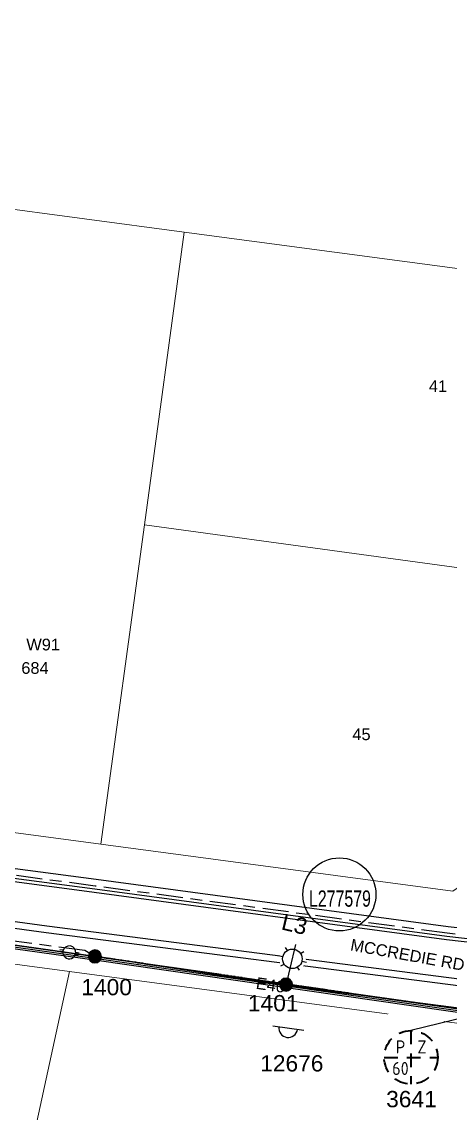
# Model space of a CAD drawing. Header units: metres. Extents: x 309024 to 312074, y 6251331 to 6253790.
# Drawn here: x 310681.8 to 310747.6, y 6252651.8 to 6252819.4 of the extents above; entities that cross this region are included whole.
import ezdxf
from ezdxf.enums import TextEntityAlignment as Align

# ---------------------------------------------------------------- set-up
doc = ezdxf.new("R2010")
doc.units = ezdxf.units.M
for name, pattern in [('Cable Exist OH', [1, 1, 0]), ('Cable Exist UG', [8.2, 4, -1.2, 1.8, -1.2]), ('Dash', [5, 3, -2])]:
    doc.linetypes.add(name, pattern=pattern)
doc.layers.get('0').update_dxf_attribs({"color": 6})
for name, color, linetype in [('_User_SP_SL_Exist', 7, 'Continuous'), ('Equip_SP_HV_EXT', 7, 'Continuous'), ('Equip_SP_LV_EXT', 7, 'Continuous'), ('Equip_SP_SL_EXT', 7, 'Continuous'), ('Equip_SP_SL_NEW', 2, 'Continuous'), ('Mains_HV_EXT', 7, 'Continuous'), ('Mains_LV_EXT', 7, 'Continuous'), ('Mains_SL_EXT', 7, 'Continuous'), ('Mains_TR_EXT', 7, 'Continuous'), ('NOTES_SL_EXT', 7, 'Continuous'), ('OH_Details_SP_MISC', 7, 'Continuous'), ('SupportsOH_SP_TR_HV_LV_SL_EXT', 7, 'Continuous')]:
    doc.layers.add(name, color=color, linetype=linetype)
for name, color, linetype, lineweight in [('Cadastre Buildings_SP_EXT', 9, 'Continuous', 5), ('Cadastre Land Parcels_SP_EXT', 9, 'Continuous', 5), ('Cadastre Road Names_SP_HV_LV_SL_EXT', 9, 'Continuous', 5)]:
    doc.layers.add(name, color=color, linetype=linetype, lineweight=lineweight)
doc.layers.get('0').freeze()
doc.styles.add('IESYMBOL1', font='isocp.shx')
doc.styles.add('POLE_LABEL', font='arial.ttf')
doc.styles.add('SLCP_LABEL', font='arial.ttf', dxfattribs={"height": 3.5})
doc.styles.get("Standard").update_dxf_attribs({"font": 'arial.ttf'})
doc.linetypes.add('Cable E OH', pattern='A,9.4,["E",Standard,S=1.7,R=0,X=0,Y=-1],0', length=9.4)
doc.linetypes.add('Cable E UG', pattern='A,6,-0.5,["E",Standard,S=1.7,R=0,X=0.5,Y=-1],-2.9', length=9.4)
doc.linetypes.add('Cable P UG', pattern='A,6,-0.5,["P",Standard,S=1.7,R=0,X=0.5,Y=-1],-2.9', length=9.4)

# ---------------------------------------------------------------- blocks, each defined once
blk = doc.blocks.new('LV_OH_LINKS_OPEN_EXT')
for p, q in [((-0.17, 4.97), (-0.17, 5.46)), ((0.17, 4.97), (0.17, 5.46)), ((-0.17, 3), (-0.17, 2.5)), ((0.17, 3), (0.17, 2.5))]:
    blk.add_line(p, q)
blk.add_lwpolyline([(0, 2.99, 1), (0, 4.98, 1)], format="xyb", close=True)
at = {"flags": 9}
for tag, p in [('ACTUAL_STATUS', (0, 0)), ('CONSTRUCTED_VOLTAGE', (0, -0.2)), ('OPERATING_VOLTAGE', (0, -0.6)), ('ORIENTATION', (0, -0.8)), ('OWNED_BY', (0, -1)), ('STATE', (0, -1.2)), ('SWITCH_TYPE', (0, -1.4)), ('NO_PHASES', (0, -0.4)), ('USAGE', (0, -1.6)), ('LEGEND', (0, -1.8)), ('NOTES', (0, -2))]:
    blk.add_attdef(tag, text='', height=0.2, dxfattribs=at).set_placement(p, align=Align.MIDDLE_LEFT)
at = {"flags": 1}
blk.add_attdef('Z', (0, 0), '', height=0.2, dxfattribs=at)
blk = doc.blocks.new('POLE_EXT')
blk.add_hatch(color=256).paths.add_polyline_path([(-1, 0, 1), (1, 0, 1)])
blk.add_lwpolyline([(-1, 0, 1), (1, 0, 1)], format="xyb", close=True)
for tag, height, flags, p in [('pNumber', 2.5, 8, (-17.84, 2.07)), ('OWNED_BY', 0.2, 9, (1.35, -0.4)), ('SPECIAL_USE', 0.2, 9, (1.35, -0.8)), ('STATE', 0.2, 9, (1.35, -1)), ('cLV', 0.2, 9, (1.35, -1.4)), ('hDepth', 0.2, 9, (1.35, -1.6)), ('PARENT', 0.2, 9, (1.35, -0.6)), ('USAGE', 0.2, 9, (1.35, -1.2)), ('hDia', 0.2, 9, (1.35, -1.8)), ('cHV', 0.2, 9, (1.35, -2)), ('cLinedev', 0.2, 9, (1.35, -3.4)), ('LBRACKET', 0.2, 9, (1.35, -2.2)), ('LExisting', 0.2, 9, (1.35, -2.4)), ('LANTNUMBER', 0.2, 9, (1.35, -2.6)), ('LOther', 0.2, 9, (1.35, -2.8)), ('LRemove', 0.2, 9, (1.35, -3)), ('LEGEND', 0.2, 9, (1.35, -3.2)), ('pExisting', 0.2, 9, (1.35, -3.8)), ('pFooting', 0.2, 9, (1.35, -4.4)), ('pNew', 0.2, 9, (1.35, -4.6)), ('pRelocate', 0.2, 9, (1.35, -5)), ('LOCATION', 0.2, 9, (1.35, -3.6)), ('PFNUMBER', 0.2, 9, (1.35, -4)), ('NEWPFNUMBER', 0.2, 9, (1.35, -4.2)), ('pRemove', 0.2, 9, (1.35, -5.2)), ('pReplace', 0.2, 9, (1.35, -5.4)), ('pStay', 0.2, 9, (1.35, -5.6)), ('pType', 0.2, 9, (1.35, -5.8)), ('cspan', 0.2, 9, (1.35, -6)), ('STREETNAME', 0.2, 9, (1.35, -6.2)), ('SUBURB', 0.2, 9, (1.35, -6.4)), ('NOTES', 0.2, 9, (1.35, -6.6)), ('OPERATED_BY', 0.2, 9, (1.36, -7.01)), ('MAINTAINED_BY', 0.2, 9, (1.36, -6.81))]:
    blk.add_attdef(tag, text='', height=height, dxfattribs=dict(flags=flags)).set_placement(p, align=Align.MIDDLE_LEFT)
at = {"style": 'POLE_LABEL'}
for tag, height, flags, p in [('ASSET_NUM', 2.5, 8, (2, 2)), ('STRUCTURE_PLANT_NUMBER', 0.2, 9, (1.35, 0.03)), ('STREET_CODE', 0.2, 9, (1.35, -0.2))]:
    blk.add_attdef(tag, text='', height=height, dxfattribs=dict(at, flags=flags)).set_placement(p, align=Align.MIDDLE_LEFT)
at = {"flags": 1}
blk.add_attdef('Z', (1.35, -7.33), '', height=0.2, dxfattribs=at)
blk = doc.blocks.new('*U143')
blk.add_line((1.14, 6.56), (-3.66, 6.56))
blk.add_lwpolyline([(0.18, 6.56, 0.414214), (-1.26, 8, 0.414214), (-2.7, 6.56)], format="xyb")
for tag, height, flags, p in [('ASSET_NUM', 2.5, 8, (2, 2)), ('STREET_CODE', 0.2, 9, (1.5, 0)), ('ACTUAL_STATUS', 0.2, 9, (1.5, -0.2)), ('CONSTRUCTED_VOLTAGE', 0.2, 9, (1.5, -0.4)), ('OPERATING_VOLTAGE', 0.2, 9, (1.5, -0.8)), ('ORIENTATION', 0.2, 9, (1.5, -1)), ('OWNED_BY', 0.2, 9, (1.5, -1.2)), ('OPERATED_BY', 0.2, 9, (1.5, -1.4)), ('NO_PHASES', 0.2, 9, (1.5, -0.6)), ('MAINTAINED_BY', 0.2, 9, (1.5, -1.6)), ('STATE', 0.2, 9, (1.5, -1.8)), ('SWITCH_TYPE', 0.2, 9, (1.5, -2)), ('STREETNAME', 0.2, 9, (1.5, -2.8)), ('SUBURB', 0.2, 9, (1.5, -3)), ('USAGE', 0.2, 9, (1.5, -2.2)), ('LEGEND', 0.2, 9, (1.5, -2.4)), ('LOCATION', 0.2, 9, (1.5, -2.6)), ('NOTES', 0.2, 9, (1.5, -3.2)), ('LABEL_ALIGNMENT', 0.2, 9, (1.5, -3.4)), ('Z', 0.2, 1, (1.5, -3.6))]:
    blk.add_attdef(tag, text='', height=height, dxfattribs=dict(flags=flags)).set_placement(p, align=Align.MIDDLE_LEFT)
blk = doc.blocks.new('SLCP_ZELL_EXT')
blk.add_wipeout([(-0.24, 7.5), (-0.71, 7.47), (-1.17, 7.41), (-1.64, 7.32), (-2.09, 7.21), (-2.54, 7.06), (-2.98, 6.89), (-3.41, 6.69), (-3.82, 6.46), (-4.22, 6.21), (-4.6, 5.93), (-4.96, 5.63), (-5.31, 5.31), (-5.63, 4.96), (-5.93, 4.6), (-6.21, 4.22), (-6.46, 3.82), (-6.69, 3.41), (-6.89, 2.98), (-7.06, 2.54), (-7.21, 2.09), (-7.32, 1.64), (-7.41, 1.17), (-7.47, 0.71), (-7.5, 0.24), (-7.5, -0.24), (-7.47, -0.71), (-7.41, -1.17), (-7.32, -1.64), (-7.21, -2.09), (-7.06, -2.54), (-6.89, -2.98), (-6.69, -3.41), (-6.46, -3.82), (-6.21, -4.22), (-5.93, -4.6), (-5.63, -4.96), (-5.31, -5.31), (-4.96, -5.63), (-4.6, -5.93), (-4.22, -6.21), (-3.82, -6.46), (-3.41, -6.69), (-2.98, -6.89), (-2.54, -7.06), (-2.09, -7.21), (-1.64, -7.32), (-1.17, -7.41), (-0.71, -7.47), (-0.24, -7.5), (0.24, -7.5), (0.71, -7.47), (1.17, -7.41), (1.64, -7.32), (2.09, -7.21), (2.54, -7.06), (2.98, -6.89), (3.41, -6.69), (3.82, -6.46), (4.22, -6.21), (4.6, -5.93), (4.96, -5.63), (5.31, -5.31), (5.63, -4.96), (5.93, -4.6), (6.21, -4.22), (6.46, -3.82), (6.69, -3.41), (6.89, -2.98), (7.06, -2.54), (7.21, -2.09), (7.32, -1.64), (7.41, -1.17), (7.47, -0.71), (7.5, -0.24), (7.5, 0.24), (7.47, 0.71), (7.41, 1.17), (7.32, 1.64), (7.21, 2.09), (7.06, 2.54), (6.89, 2.98), (6.69, 3.41), (6.46, 3.82), (6.21, 4.22), (5.93, 4.6), (5.63, 4.96), (5.31, 5.31), (4.96, 5.63), (4.6, 5.93), (4.22, 6.21), (3.82, 6.46), (3.41, 6.69), (2.98, 6.89), (2.54, 7.06), (2.09, 7.21), (1.64, 7.32), (1.17, 7.41), (0.71, 7.47), (0.24, 7.5)])
at = {"linetype": 'Dash', "lineweight": 40, "ltscale": 0.7}
for p, q in [((0, 4.11), (0, -4.11)), ((-4.11, 0), (4.11, 0))]:
    blk.add_line(p, q, dxfattribs=at)
blk.add_circle((0, 0), 4.11, dxfattribs=at)
at = {"lineweight": 40, "style": 'IESYMBOL1'}
for s, p in [('P', (-1.6, 0)), ('Z', (1.7, 0)), ('60', (-1.61, -3.31))]:
    blk.add_text(s, height=2, dxfattribs=at).set_placement(p, align=Align.BOTTOM_CENTER)
at = {"style": 'SLCP_LABEL'}
for tag, height, flags, p in [('ASSET_NUM', 2.5, 8, (2, 2)), ('STREET_CODE', 0.2, 9, (0, -0.2))]:
    blk.add_attdef(tag, text='', height=height, dxfattribs=dict(at, flags=flags)).set_placement(p, align=Align.MIDDLE_LEFT)
at = {"flags": 1}
blk.add_attdef('Z', (0, 0), '', height=0.2, dxfattribs=at)
at = {"flags": 9}
for tag, p in [('CONSTRUCTED_VOLTAGE', (0, -0.4)), ('CONTROL_TYPE', (0, -0.6)), ('OPERATING_VOLTAGE', (0, -1)), ('ORIENTATION', (0, -1.2)), ('OWNED_BY', (0, -1.4)), ('NO_PHASES', (0, -0.8)), ('USAGE', (0, -1.6)), ('STATE', (0, -2)), ('LOCATION', (0, -1.8)), ('NOTES', (0, -2.2))]:
    blk.add_attdef(tag, text='', height=0.2, dxfattribs=at).set_placement(p, align=Align.MIDDLE_LEFT)
blk = doc.blocks.new('SL_LANTERN_REPLACE_NEW')
blk.add_line((0, 0), (0, 0))
for tag, height, flags, p in [('STREET_CODE', 0.2, 9, (1.5, 0)), ('CONSTRUCTED_VOLTAGE', 0.2, 9, (1.5, -0.2)), ('CONTROL_TYPE', 0.2, 9, (1.5, -0.4)), ('OPERATING_VOLTAGE', 0.2, 9, (1.5, -1.2)), ('ORIENTATION', 0.2, 9, (1.5, -1.4)), ('OWNED_BY', 0.2, 9, (1.5, -1.6)), ('LANTERN_PURPOSE', 0.2, 9, (1.5, -0.6)), ('LANTERN_TYPE', 0.2, 9, (1.5, -0.8)), ('NO_PHASES', 0.2, 9, (1.5, -1)), ('LNUMBER', 2.5, 8, (1.5, -1.38)), ('OPERATED_BY', 0.2, 9, (1.5, -1.8)), ('STATE', 0.2, 9, (1.5, -2.2)), ('CEXIST', 0.2, 9, (1.5, -2.6)), ('CNEW', 0.2, 9, (1.5, -2.8)), ('CNUMBER', 0.2, 9, (1.5, -3)), ('CREMOVE', 0.2, 9, (1.5, -3.2)), ('CREPLACE', 0.2, 9, (1.5, -3.4)), ('MAINTAINED_BY', 0.2, 9, (1.5, -2)), ('USAGE', 0.2, 9, (1.5, -2.4)), ('LKINGHEIGHT', 0.2, 9, (1.5, -3.6)), ('LBRACKET', 0.2, 9, (1.5, -3.8)), ('LBRACKETVOCAB', 0.2, 9, (1.5, -4)), ('LCATEGORY', 0.2, 9, (1.5, -4.2)), ('LCHARGE1', 0.2, 9, (1.5, -4.4)), ('LCHARGE1PERCENT', 0.2, 9, (1.5, -4.6)), ('LCHARGE2', 0.2, 9, (1.5, -4.8)), ('LCHARGE2PERCENT', 0.2, 9, (1.5, -5)), ('LCHARGE3', 0.2, 9, (1.5, -5.2)), ('LCHARGE3PERCENT', 0.2, 9, (1.5, -5.4)), ('LEXIST', 0.2, 9, (1.5, -5.6)), ('LLAMP', 0.2, 9, (1.5, -5.8)), ('LLAMPVOCAB', 0.2, 9, (1.5, -6)), ('LMAST', 0.2, 9, (1.5, -6.2)), ('LMASTVOCAB', 0.2, 9, (1.5, -6.4)), ('LNEW', 0.2, 9, (1.5, -6.6)), ('LOUTREACH', 0.2, 9, (1.5, -7.2)), ('LOUTREACHVOCAB', 0.2, 9, (1.5, -7.4)), ('LRATECODE', 0.2, 9, (1.5, -7.6)), ('LREMOVE', 0.2, 9, (1.5, -7.8)), ('LREPLACE', 0.2, 9, (1.5, -8)), ('LTYPE', 0.2, 9, (1.5, -8.2)), ('LTYPEVOCAB', 0.2, 9, (1.5, -8.4)), ('LEGEND', 0.2, 9, (1.5, -8.6)), ('NEW_LKINGHEIGHT', 0.2, 9, (1.5, -8.8)), ('NEW_LBRACKET', 0.2, 9, (1.5, -9)), ('NEW_LBRACKETVOCAB', 0.2, 9, (1.5, -9.2)), ('NEW_LCATEGORY', 0.2, 9, (1.5, -9.4)), ('NEW_LCHARGE1', 0.2, 9, (1.5, -9.6)), ('NEW_LCHARGE1PERCENT', 0.2, 9, (1.5, -9.8)), ('NEW_LCHARGE2', 0.2, 9, (1.5, -10)), ('NEW_LCHARGE2PERCENT', 0.2, 9, (1.5, -10.2)), ('NEW_LCHARGE3', 0.2, 9, (1.5, -10.4)), ('NEW_LCHARGE3PERCENT', 0.2, 9, (1.5, -10.6)), ('NEW_LLAMP', 0.2, 9, (1.5, -10.8)), ('NEW_LLAMPVOCAB', 0.2, 9, (1.5, -11)), ('NEW_LMAST', 0.2, 9, (1.5, -11.2)), ('NEW_LMASTVOCAB', 0.2, 9, (1.5, -11.4)), ('NEW_LOUTREACH', 0.2, 9, (1.5, -11.6)), ('NEW_LOUTREACHVOCAB', 0.2, 9, (1.5, -11.8)), ('SUBURB', 0.2, 9, (1.5, -12.6)), ('STREETNAME', 0.2, 9, (1.5, -12.8)), ('Z', 0.2, 1, (1.5, -13.4)), ('NEW_LRATECODE', 0.2, 9, (1.5, -12)), ('NEW_LTYPE', 0.2, 9, (1.5, -12.2)), ('NEW_LTYPEVOCAB', 0.2, 9, (1.5, -12.4)), ('LOCATION', 0.2, 9, (1.5, -13)), ('NOTES', 0.2, 9, (1.5, -13.2))]:
    blk.add_attdef(tag, text='', height=height, dxfattribs=dict(flags=flags)).set_placement(p, align=Align.MIDDLE_LEFT)
at = {"flags": 9}
blk.add_attdef('LANTNUMBER', (1.5, -6.91), '', height=0.2, dxfattribs=at)
blk.add_wipeout([(0, 6.47), (1.46, 5.68), (2.25, 4.22), (1.46, 2.76), (0, 1.86), (-1.46, 2.76), (-2.25, 4.22), (-1.46, 5.68)])
for p, q in [((-1.46, 5.68), (-1.06, 5.28)), ((0, 2.72), (0, 6.47)), ((1.46, 5.68), (1.06, 5.28)), ((-2.25, 4.22), (-1.5, 4.22)), ((1.5, 4.22), (2.25, 4.22)), ((-1.46, 2.76), (-1.06, 3.16)), ((0, 0), (0, 2.72)), ((1.46, 2.76), (1.06, 3.16))]:
    blk.add_line(p, q)
blk.add_circle((0, 4.22), 1.5)
at = {"flags": 8}
blk.add_attdef('ASSET_NUM', text='', height=2.5, dxfattribs=at).set_placement((2, 2), align=Align.MIDDLE_LEFT)

msp = doc.modelspace()

# ---------------------------------------------------------------- linework, layer by layer
at = {"layer": 'Cadastre Buildings_SP_EXT', "linetype": 'Continuous'}
msp.add_lwpolyline([(310706.76, 6252787.08), (310676.08, 6252791.19), (310664.34, 6252697.06), (310693.93, 6252693.13), (310700.64, 6252742.15), (310706.76, 6252787.08)], close=True, dxfattribs=at)
at = {"layer": 'Cadastre Land Parcels_SP_EXT', "linetype": 'Continuous'}
for points in [[(310610.71, 6252895.78), (310584.49, 6252899.28), (310568.92, 6252831.07), (310563.24, 6252806.19), (310569.42, 6252805.37), (310587.11, 6252803.02), (310617.1, 6252799.04), (310646.57, 6252795.12), (310676.08, 6252791.19), (310706.76, 6252787.08), (310775.21, 6252778), (310796.46, 6252870.67), (310780.66, 6252869.43), (310691.49, 6252889.97), (310690.35, 6252885.03), (310610.71, 6252895.78)], [(310775.21, 6252778), (310706.76, 6252787.08), (310700.64, 6252742.15), (310765.03, 6252733.34), (310773.89, 6252772.06), (310775.21, 6252778)], [(310755.27, 6252690.93), (310765.03, 6252733.34), (310700.64, 6252742.15), (310693.93, 6252693.13), (310747.99, 6252685.89), (310755.27, 6252690.93)], [(310697.41, 6252562.05), (310700.23, 6252574.99), (310669.13, 6252581.76), (310681.02, 6252636.38), (310689.11, 6252673.57), (310558.31, 6252691.06), (310551.91, 6252661.36), (310537.11, 6252592.71), (310517.89, 6252503.5), (310519.64, 6252481.91), (310506.92, 6252422.87), (310499.47, 6252418.06), (310489.36, 6252371.12), (310536.12, 6252361.04), (310533.8, 6252350.27), (310618.82, 6252331.95), (310622.86, 6252350.7), (310646.53, 6252459.43), (310651.6, 6252458.32), (310662.93, 6252510.38), (310685.11, 6252505.55), (310697.41, 6252562.05)], [(310745.92, 6252550.25), (310760.66, 6252617.94), (310770.4, 6252662.7), (310750.13, 6252665.41), (310689.11, 6252673.57), (310681.02, 6252636.38), (310669.13, 6252581.76), (310700.23, 6252574.99), (310697.41, 6252562.05), (310685.11, 6252505.55), (310662.93, 6252510.38), (310651.6, 6252458.32), (310646.53, 6252459.43), (310622.86, 6252350.7), (310699.39, 6252336.55), (310745.92, 6252550.25)]]:
    msp.add_lwpolyline(points, close=True, dxfattribs=at)
at = {"layer": 'Mains_HV_EXT', "linetype": 'Cable P UG'}
for points in [[(310940.01, 6252632.42), (310874.92, 6252645), (310813.95, 6252656.92), (310771.66, 6252665.67), (310752.68, 6252667.29), (310722.38, 6252671.55), (310693.03, 6252675.89), (310641.92, 6252683.03), (310592.2, 6252689.57), (310537.18, 6252697), (310445.47, 6252724.06), (310426.27, 6252726.64), (310441.13, 6252793.39), (310460.54, 6252874.83), (310470.29, 6252916.38), (310480.01, 6252958.98), (310486.91, 6252988.28), (310493.44, 6253015.71), (310503.36, 6253058.81)], [(310491.84, 6252956.35), (310438.7, 6252727.3), (310438.27, 6252712.87), (310559.05, 6252696.75), (310572.4, 6252694.97), (310590.05, 6252692.61), (310685.56, 6252679.57)], [(310492.73, 6252956.38), (310439.68, 6252727.1), (310439.43, 6252713.72), (310439.43, 6252713.72), (310559.18, 6252697.74), (310572.53, 6252695.96), (310590.18, 6252693.6), (310685.64, 6252680.57)], [(311113.36, 6252563.54), (311121.83, 6252607.52), (311120.76, 6252607.73), (311070.72, 6252617.54), (311031.26, 6252625.28), (310971.71, 6252636.92), (310932.45, 6252644.66), (310892.89, 6252652.39), (310853.49, 6252660.15), (310813.55, 6252668.01), (310772.74, 6252676.01), (310747.09, 6252678.95), (310693, 6252686.19), (310663.42, 6252690.12), (310646.94, 6252692.33), (310633.26, 6252694.17), (310604, 6252698.03), (310574.09, 6252702.05), (310569.89, 6252702.61), (310569.89, 6252702.61), (310445.66, 6252719.28), (310430.57, 6252721.3), (310428.67, 6252713.25), (310405.64, 6252611.93)], [(311112.87, 6252563.63), (311121.25, 6252607.13), (311120.66, 6252607.24), (311070.62, 6252617.05), (311031.16, 6252624.79), (310971.62, 6252636.43), (310932.36, 6252644.17), (310892.8, 6252651.9), (310853.39, 6252659.66), (310813.46, 6252667.51), (310772.67, 6252675.51), (310747.03, 6252678.45), (310692.93, 6252685.7), (310663.35, 6252689.63), (310646.87, 6252691.83), (310633.19, 6252693.68), (310603.93, 6252697.53), (310574.03, 6252701.55), (310569.82, 6252702.12), (310445.6, 6252718.78), (310430.95, 6252720.74), (310429.16, 6252713.14), (310406.11, 6252611.73)], [(310939.95, 6252632.13), (310874.86, 6252644.71), (310813.89, 6252656.62), (310752.63, 6252666.99), (310692.99, 6252675.59), (310641.88, 6252682.73), (310592.16, 6252689.27)], [(310685.64, 6252680.57), (310750.96, 6252672.17), (310778.11, 6252667.74), (310778.11, 6252667.74), (310937.04, 6252634.81), (311019.89, 6252619.07), (311018.05, 6252609.03), (311020.85, 6252608.45)], [(310685.56, 6252679.57), (310750.81, 6252671.18), (310777.92, 6252666.76), (310936.85, 6252633.83), (311018.72, 6252618.28), (311016.89, 6252608.25), (311020.65, 6252607.48)]]:
    msp.add_lwpolyline(points, dxfattribs=at)
at = {"layer": 'Mains_HV_EXT', "linetype": 'Cable E UG'}
msp.add_lwpolyline([(311114.34, 6252563.33), (311123, 6252608.31), (311120.95, 6252608.71), (311070.91, 6252618.53), (311031.45, 6252626.26), (310971.91, 6252637.9), (310932.64, 6252645.64), (310893.08, 6252653.38), (310853.68, 6252661.13), (310813.74, 6252668.99), (310766.72, 6252678.21), (310747.27, 6252680.43), (310693.2, 6252687.68), (310663.62, 6252691.61), (310647.14, 6252693.81), (310633.46, 6252695.66), (310604.19, 6252699.51), (310574.29, 6252703.53), (310570.09, 6252704.1), (310445.86, 6252720.77), (310429.42, 6252722.97), (310427.21, 6252713.59), (310404.23, 6252612.52)], dxfattribs=at)
at = {"layer": 'Mains_HV_EXT', "linetype": 'Cable E OH'}
msp.add_lwpolyline([(310939.89, 6252631.84), (310874.8, 6252644.41), (310813.84, 6252656.33), (310752.59, 6252666.69), (310692.95, 6252675.3), (310641.84, 6252682.43), (310592.12, 6252688.98)], dxfattribs=at)
at = {"layer": 'Mains_HV_EXT', "linetype": 'Cable Exist OH'}
for points in [[(310693.03, 6252675.89), (310641.92, 6252683.03), (310592.2, 6252689.57)], [(310722.38, 6252671.55), (310693.03, 6252675.89)]]:
    msp.add_lwpolyline(points, dxfattribs=at)
at = {"layer": 'Mains_HV_EXT', "linetype": 'Cable Exist UG'}
msp.add_lwpolyline([(310693.03, 6252675.89), (310691.47, 6252676.78), (310661.83, 6252680.75)], dxfattribs=at)
at = {"layer": 'Mains_LV_EXT', "linetype": 'Cable Exist OH'}
msp.add_lwpolyline([(310693.03, 6252675.89), (310641.92, 6252683.03)], dxfattribs=at)
at = {"layer": 'Mains_SL_EXT', "linetype": 'Cable Exist OH'}
msp.add_lwpolyline([(310641.92, 6252683.03), (310693.03, 6252675.89), (310722.38, 6252671.55)], dxfattribs=at)

# ---------------------------------------------------------------- block references
at = {"layer": 'Equip_SP_HV_EXT'}
ref = msp.add_blockref('*U143', (310722.38, 6252671.55), dxfattribs=dict(at, rotation=171.9867482805834))
ref.add_attrib('ASSET_NUM', '12676', dxfattribs={"layer": '0', "height": 2.5}).set_placement((310723.27, 6252660.72), align=Align.TOP_CENTER)
at = {"layer": 'Equip_SP_LV_EXT', "rotation": 80.9204718174218}
msp.add_blockref('LV_OH_LINKS_OPEN_EXT', (310693.03, 6252675.89), dxfattribs=at)
at = {"layer": 'SupportsOH_SP_TR_HV_LV_SL_EXT'}
ref = msp.add_blockref('POLE_EXT', (310693.03, 6252675.89), dxfattribs=at)
ref.add_attrib('ASSET_NUM', '1400', dxfattribs={"layer": '0', "height": 2.5, "rotation": 359.9735, "style": 'POLE_LABEL'}).set_placement((310694.83, 6252672.42), align=Align.TOP_CENTER)
ref = msp.add_blockref('POLE_EXT', (310722.38, 6252671.55), dxfattribs=at)
ref.add_attrib('ASSET_NUM', '1401', dxfattribs={"height": 2.5, "rotation": 0.0092, "style": 'POLE_LABEL'}).set_placement((310724.3, 6252668.71), align=Align.MIDDLE_RIGHT)

# ---------------------------------------------------------------- texts
at = {"layer": 'Cadastre Land Parcels_SP_EXT'}
for s, p in [('41', (310744.31, 6252762.53)), ('45', (310732.57, 6252709.09))]:
    msp.add_text(s, height=1.8, dxfattribs=at).set_placement(p)
at = {"layer": 'Cadastre Road Names_SP_HV_LV_SL_EXT'}
msp.add_text('MCCREDIE RD', height=1.8, rotation=349.73, dxfattribs=at).set_placement((310732.16, 6252676.83))
at = {"layer": 'Mains_LV_EXT'}
msp.add_text('E40', height=1.8, rotation=351.5886, dxfattribs=at).set_placement((310717.67, 6252670.93))
at = {"layer": 'Mains_TR_EXT'}
for s, p in [('W91', (310682.5, 6252722.87)), ('684', (310681.73, 6252719.27))]:
    msp.add_text(s, height=1.8, dxfattribs=at).set_placement(p)
at = {"layer": 'NOTES_SL_EXT', "lineweight": 40, "width": 0.7}
msp.add_attdef('L277579', text='XXXX', height=2.5, dxfattribs=at).set_placement((310730.66, 6252683.52), align=Align.CENTER)

# ---------------------------------------------------------------- next in the draw order: block references
at = {"layer": 'Equip_SP_SL_EXT'}
ref = msp.add_blockref('SLCP_ZELL_EXT', (310741.56, 6252660.39), dxfattribs=at)
ref.add_attrib('ASSET_NUM', '3641', dxfattribs={"layer": '0', "height": 2.5, "style": 'SLCP_LABEL'}).set_placement((310745.53, 6252655.23), align=Align.TOP_RIGHT)

# ---------------------------------------------------------------- next in the draw order: linework, layer by layer
at = {"layer": '_User_SP_SL_Exist', "color": 7, "linetype": 'Continuous', "flags": 128}
msp.add_lwpolyline([(310741.56, 6252664.54), (310752.68, 6252667.29)], dxfattribs=at)
at = {"layer": 'Mains_HV_EXT', "linetype": 'Cable Exist OH'}
msp.add_lwpolyline([(310752.68, 6252667.29), (310722.38, 6252671.55)], dxfattribs=at)
at = {"layer": 'Mains_LV_EXT', "linetype": 'Cable Exist OH'}
msp.add_lwpolyline([(310752.68, 6252667.29), (310722.38, 6252671.55), (310693.03, 6252675.89)], dxfattribs=at)
at = {"layer": 'Mains_SL_EXT', "linetype": 'Cable Exist OH'}
msp.add_lwpolyline([(310722.38, 6252671.55), (310752.68, 6252667.29)], dxfattribs=at)
at = {"layer": 'Mains_TR_EXT', "linetype": 'Cable Exist OH'}
msp.add_lwpolyline([(310752.68, 6252667.29), (310693.03, 6252675.89), (310641.92, 6252683.03), (310592.2, 6252689.57), (310537.18, 6252697), (310445.47, 6252724.06)], dxfattribs=at)
at = {"layer": 'Mains_TR_EXT', "linetype": 'Cable Exist UG'}
msp.add_lwpolyline([(311113.62, 6252562.25), (311122.42, 6252607.92), (311120.85, 6252608.22), (311120.85, 6252608.22), (311070.82, 6252618.03), (311031.36, 6252625.77), (310971.81, 6252637.41), (310932.55, 6252645.15), (310892.99, 6252652.89), (310853.59, 6252660.64), (310813.65, 6252668.5), (310772.82, 6252676.5), (310747.15, 6252679.44), (310693.07, 6252686.69), (310663.48, 6252690.62), (310647, 6252692.82), (310633.33, 6252694.67), (310604.06, 6252698.52), (310574.16, 6252702.54), (310569.96, 6252703.11)], dxfattribs=at)

# ---------------------------------------------------------------- next in the draw order: block references
at = {"layer": 'Equip_SP_SL_NEW'}
ref = msp.add_blockref('SL_LANTERN_REPLACE_NEW', (310722.39, 6252671.4), dxfattribs=dict(at, rotation=346.8299443465696))
ref.add_attrib('LNUMBER', 'L3', dxfattribs={"layer": '0', "height": 2.5, "rotation": 346.8299}).set_placement((310721.8, 6252681.27), align=Align.MIDDLE_LEFT)

# ---------------------------------------------------------------- next in the draw order: linework, layer by layer
at = {"layer": 'NOTES_SL_EXT', "linetype": 'Continuous'}
msp.add_circle((310730.58, 6252685.4), 5.61, dxfattribs=at)
at = {"layer": 'OH_Details_SP_MISC', "color": 7, "linetype": 'Continuous', "flags": 128}
msp.add_lwpolyline([(310752.84, 6252667.41), (310722.44, 6252671.39), (310692.58, 6252675.96)], dxfattribs=at)

doc.saveas('drawing.dxf')
